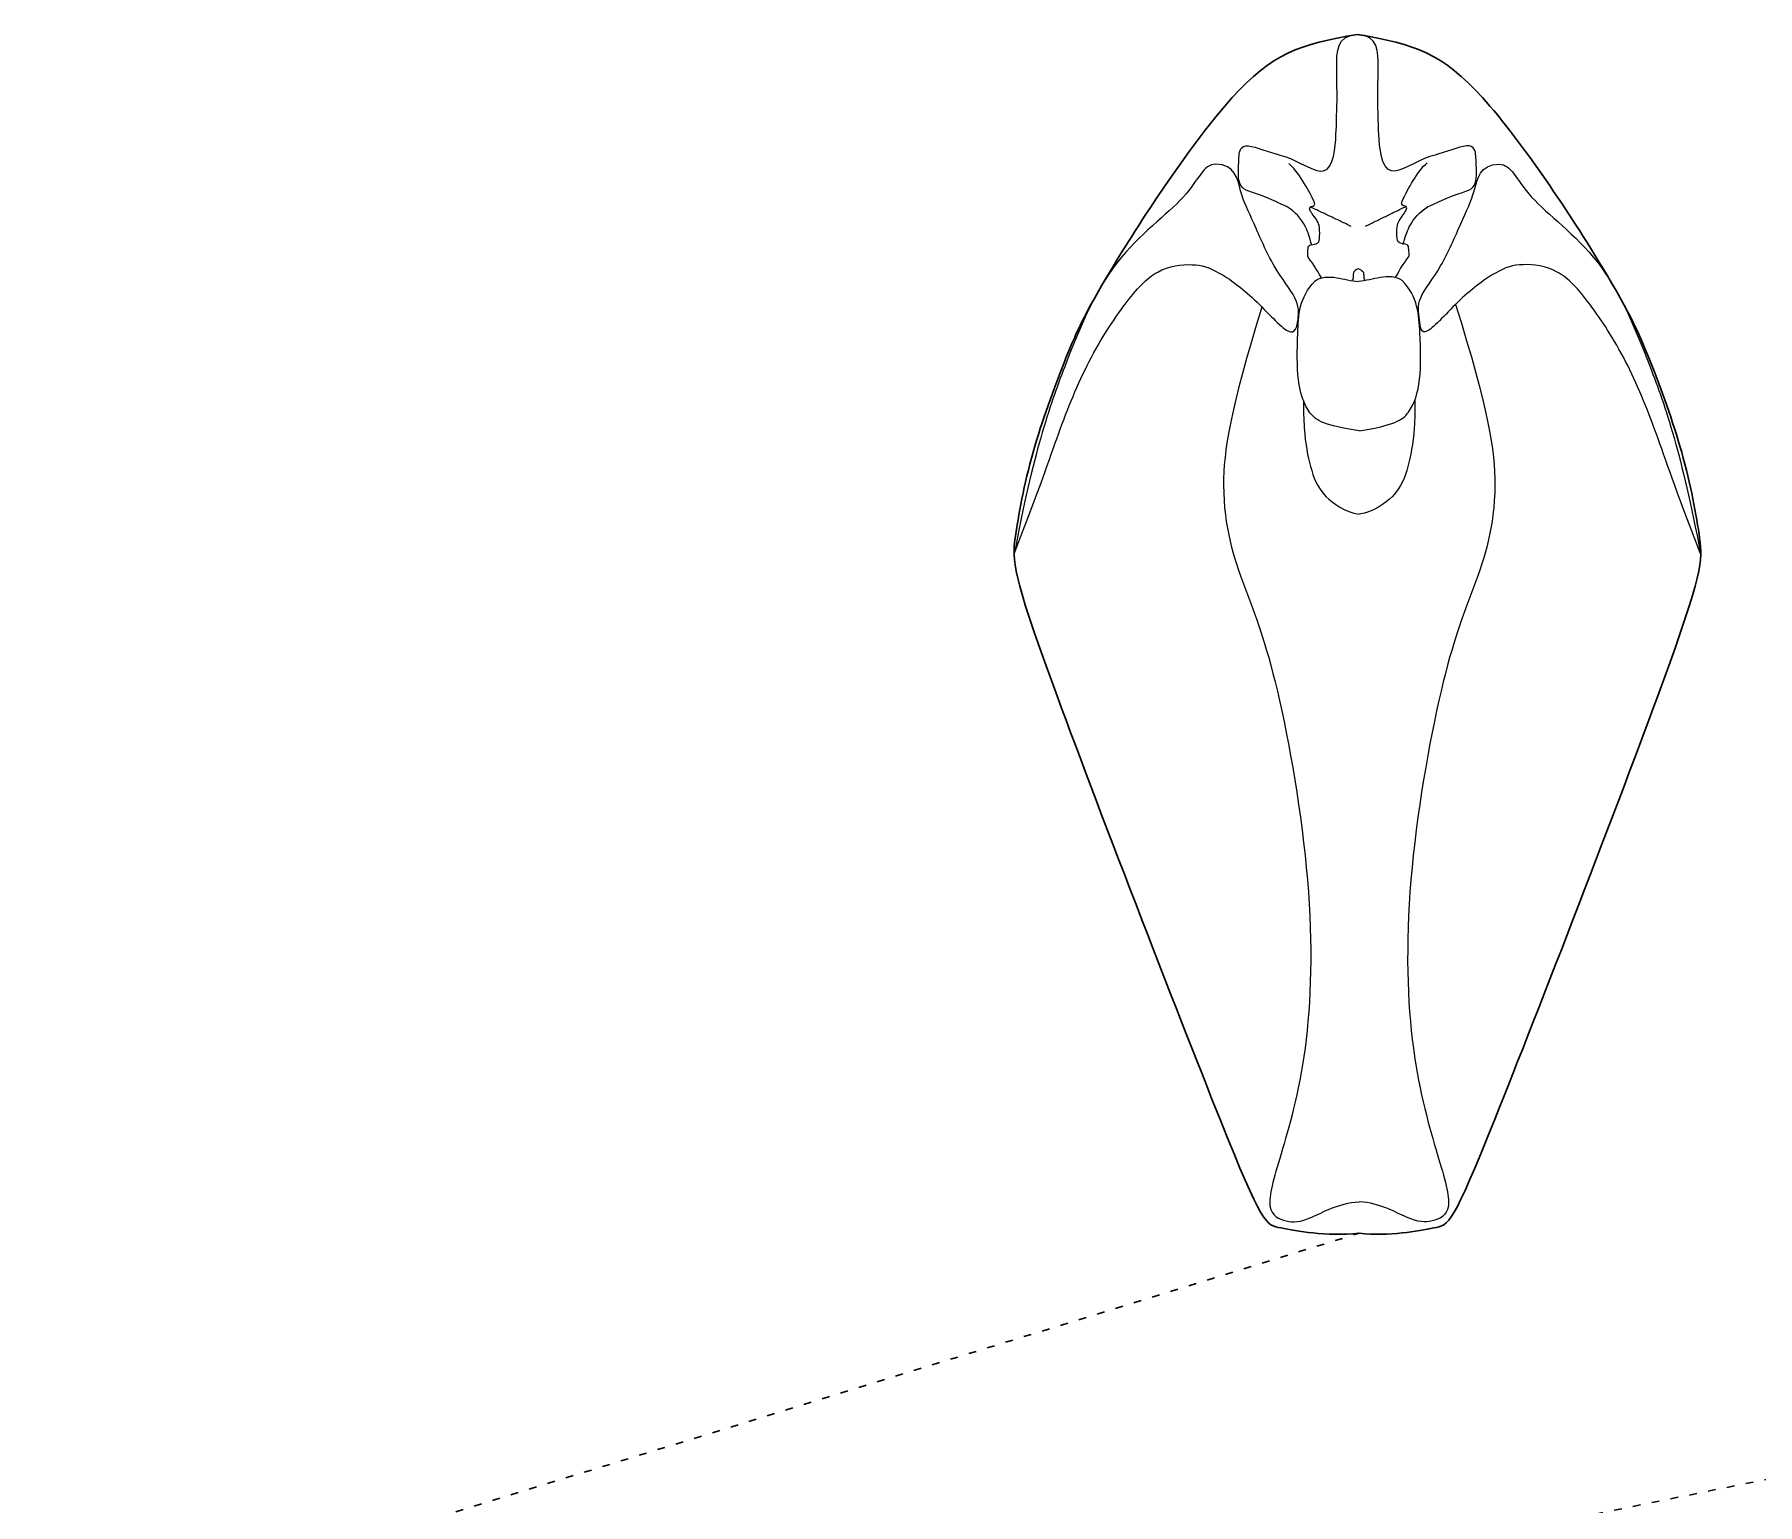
# Model space of a CAD drawing. Header units: millimetres. Extents: x 2173 to 13139, y -4919 to 6366.
# Drawn here: x 5993 to 8689, y 4065 to 6366 of the extents above; entities that cross this region are included whole.
import ezdxf

# ---------------------------------------------------------------- set-up
doc = ezdxf.new("R2010")
doc.units = ezdxf.units.MM
doc.linetypes.add('ACAD_ISO03W100', pattern=[30, 12, -18])

msp = doc.modelspace()

# ---------------------------------------------------------------- linework, layer by layer
at = {"color": 240, "linetype": 'ACAD_ISO03W100', "lineweight": 30, "true_color": 0xed1f24}
for p, q in [((5992.7, 3850.5), (8065.6, 4489.8)), ((7611.9, 3882.9), (10630.7, 4496.7))]:
    msp.add_line(p, q, dxfattribs=at)
at = {"color": 152, "lineweight": 30, "true_color": 0x2776bb}
for points in [[(8062.7, 6365.7), (7972.5, 6351), (7884.3, 6318.7), (7648, 5959.6), (7605.8, 5859.6), (7550.8, 5712.4), (7522.5, 5562), (7522.5, 5503.4), (7909.5, 4502.4), (7923.5, 4502.4), (8012, 4484.7), (8065.6, 4489.8)], [(8062.7, 6365.7), (8152.8, 6351), (8241.1, 6318.7), (8477.4, 5959.6), (8519.5, 5859.6), (8574.5, 5712.4), (8602.9, 5562), (8602.9, 5503.4), (8215.8, 4502.4), (8201.8, 4502.4), (8113.3, 4484.7), (8065.6, 4489.8)]]:
    msp.add_open_spline(points, degree=3, dxfattribs=at)
at = {"lineweight": 13}
for points, knots in [([(7991.1, 6036.9), (7988.1, 6047.7), (7981.2, 6071), (7964.8, 6088.3), (7953, 6096), (7939.4, 6101.9), (7903.7, 6119.4), (7875.1, 6119.4), (7876.9, 6162.2), (7877.1, 6168.6), (7878.5, 6201), (7917.2, 6183.6), (7935.3, 6178.8), (7949.3, 6174.6), (7972.2, 6167), (8024, 6127.8), (8030.3, 6222.8), (8029.9, 6240.7), (8031.2, 6256), (8030.3, 6301.4), (8029.9, 6364.8), (8062.7, 6365.7)], [0.535132, 0.535132, 0.535132, 0.535132, 0.966254, 1.665321, 1.665321, 1.665321, 1.780674, 2.780674, 3.780674, 4.780674, 5.780674, 6.780674, 6.781684, 6.781684, 6.781684, 7.633878, 8.633878, 9.633878, 10.633878, 11.633878, 12.432339, 12.432339, 12.432339, 12.432339]), ([(8134.3, 6036.9), (8137.2, 6047.7), (8144.2, 6071), (8160.6, 6088.3), (8172.4, 6096), (8186, 6101.9), (8221.7, 6119.4), (8250.3, 6119.4), (8248.5, 6162.2), (8248.3, 6168.6), (8246.8, 6201), (8208.2, 6183.6), (8190, 6178.8), (8176.1, 6174.6), (8153.1, 6167), (8101.4, 6127.8), (8095, 6222.8), (8095.5, 6240.7), (8094.2, 6256), (8095.1, 6301.4), (8095.5, 6364.8), (8062.7, 6365.7)], [0.535132, 0.535132, 0.535132, 0.535132, 0.966254, 1.665321, 1.665321, 1.665321, 1.780674, 2.780674, 3.780674, 4.780674, 5.780674, 6.780674, 6.781684, 6.781684, 6.781684, 7.633878, 8.633878, 9.633878, 10.633878, 11.633878, 12.432339, 12.432339, 12.432339, 12.432339]), ([(7841.2, 6162.7), (7871.2, 6162.6), (7878.1, 6116.5), (7899.1, 6075.4), (7931.1, 5998.5), (7971.6, 5950.8), (7971, 5920.7), (7962.9, 5883.7), (7901.5, 5955.1), (7842.6, 5997.7), (7807.5, 6008.4), (7748, 6001.2), (7701.5, 5950.5), (7640.8, 5858), (7593.9, 5741.9), (7566.8, 5658.5), (7525.8, 5553.1), (7555.4, 5710.7), (7605.2, 5853.4), (7677, 6021.7), (7809.1, 6114.9), (7821.2, 6162.6), (7841.2, 6162.7)], [0, 0, 0, 0, 1, 2, 3, 4, 5, 6, 7, 8, 9, 10, 11, 12, 13, 14, 14, 14, 15, 16, 17, 18, 18, 18, 18]), ([(8006.5, 5984.7), (7998, 5999.7), (7987.9, 6014.6), (7984.1, 6017.4), (7985.6, 6029.1), (7985.6, 6037.2), (8000, 6037.3), (8003.9, 6043.3), (8003.8, 6065.8), (8000.5, 6073), (7993.4, 6083.5), (7987.7, 6090.6), (7987.6, 6096.4), (7993.3, 6096.5), (7996.1, 6098.9), (7996, 6103.2), (7978.3, 6136), (7962.6, 6158), (7955.3, 6163.5)], [0.073462, 0.073462, 0.073462, 0.073462, 1, 2, 3, 4, 5, 6, 7, 8, 9, 10, 11, 12, 13, 14, 15, 16, 16, 16, 16]), ([(8122.3, 5985.3), (8130.7, 6000.4), (8140.7, 6015.4), (8144.4, 6018.3), (8142.7, 6029.9), (8142.7, 6038), (8128.3, 6037.9), (8124.3, 6043.9), (8124.2, 6066.4), (8127.4, 6073.7), (8134.4, 6084.2), (8140.1, 6091.3), (8140.1, 6097.2), (8134.4, 6097.2), (8131.6, 6099.6), (8131.6, 6103.9), (8149, 6136.8), (8164.5, 6159.1), (8171.7, 6164.6)], [0.07336, 0.07336, 0.07336, 0.07336, 1, 2, 3, 4, 5, 6, 7, 8, 9, 10, 11, 12, 13, 14, 15, 16, 16, 16, 16]), ([(8284.1, 6162.7), (8254.1, 6162.6), (8247.2, 6116.5), (8226.3, 6075.4), (8194.3, 5998.5), (8153.8, 5950.8), (8160.5, 5920.7), (8162.5, 5883.7), (8223.9, 5955.1), (8282.7, 5997.7), (8317.9, 6008.4), (8377.4, 6001.2), (8423.8, 5950.5), (8484.5, 5858), (8531.5, 5741.9), (8558.6, 5658.5), (8599.6, 5553.1), (8569.9, 5710.7), (8520.1, 5853.4), (8448.3, 6021.7), (8316.3, 6114.9), (8304.1, 6162.6), (8284.1, 6162.7)], [0, 0, 0, 0, 1, 2, 3, 4, 5, 6, 7, 8, 9, 10, 11, 12, 13, 14, 14, 14, 15, 16, 17, 18, 18, 18, 18]), ([(8065.6, 5745.2), (8011, 5753.8), (7984.7, 5768.7), (7967.3, 5821.8), (7968.9, 5895.6), (7971.6, 5954.9), (7996.3, 5979.7), (8004.7, 5986.5), (8028.2, 5987.5), (8052.9, 5979.7), (8064.4, 5979.3)], [0, 0, 0, 0, 1, 2, 3, 4, 4, 4, 5, 5.833008, 5.833008, 5.833008, 5.833008]), ([(8064.3, 5998.7), (8059.7, 5997.3), (8056.1, 5993.9), (8056.2, 5987), (8056.2, 5982.9), (8054.5, 5980.7), (8054.2, 5980.4)], [0.194709, 0.194709, 0.194709, 0.194709, 1, 2, 3, 3.195426, 3.195426, 3.195426, 3.195426]), ([(8064.3, 5998.7), (8069, 5997.3), (8072.6, 5994), (8072.6, 5987.1), (8072.7, 5983), (8074.4, 5980.8), (8074.7, 5980.5)], [0.194709, 0.194709, 0.194709, 0.194709, 1, 2, 3, 3.195426, 3.195426, 3.195426, 3.195426]), ([(8065.6, 5745.2), (8120.2, 5754.4), (8146.3, 5769.5), (8163.2, 5822.8), (8160.8, 5896.6), (8157.5, 5955.8), (8132.6, 5980.4), (8124.1, 5987.1), (8100.6, 5987.8), (8076, 5979.9), (8064.4, 5979.3)], [0, 0, 0, 0, 1, 2, 3, 4, 4, 4, 5, 5.833008, 5.833008, 5.833008, 5.833008]), ([(7913.3, 5939.1), (7863.3, 5778.6), (7840.4, 5633), (7885.7, 5498), (7935.7, 5375.5), (7996, 5029.6), (7987.3, 4761.7), (7939.1, 4600.3), (7916.1, 4522), (7951.9, 4506.6), (7982.6, 4506.6), (8031.8, 4536.7), (8065.5, 4539.1)], [0.196297, 0.196297, 0.196297, 0.196297, 1, 2, 3, 4, 5, 6, 7, 8, 9, 9.916707, 9.916707, 9.916707, 9.916707]), ([(8216.2, 5943.3), (8267.5, 5779.8), (8290.6, 5633.4), (8245.2, 5498), (8195.2, 5375.5), (8134.9, 5029.6), (8143.6, 4761.7), (8191.8, 4600.3), (8214.9, 4522), (8179, 4506.6), (8148.3, 4506.6), (8099.1, 4536.7), (8065.5, 4539.1)], [0.189254, 0.189254, 0.189254, 0.189254, 1, 2, 3, 4, 5, 6, 7, 8, 9, 9.916707, 9.916707, 9.916707, 9.916707]), ([(7978.2, 5792.7), (7978.1, 5777.9), (7979.5, 5732.6), (7988.7, 5688), (8003, 5646), (8042.3, 5619.2), (8065.5, 5614.8)], [1.511113, 1.511113, 1.511113, 1.511113, 2, 3, 4, 4.790307, 4.790307, 4.790307, 4.790307]), ([(8152.7, 5793.9), (8152.9, 5778.7), (8151.5, 5732.9), (8142.2, 5688), (8127.9, 5646), (8088.7, 5619.2), (8065.5, 5614.8)], [1.498169, 1.498169, 1.498169, 1.498169, 2, 3, 4, 4.790307, 4.790307, 4.790307, 4.790307])]:
    msp.add_open_spline(points, degree=3, knots=knots, dxfattribs=at)
for points in [[(8052.9, 6065.4), (7989, 6095.8)], [(8052.9, 6065.4), (7989, 6095.8)], [(8075.1, 6065.5), (8138.7, 6096.6)], [(8075.1, 6065.5), (8138.7, 6096.6)]]:
    msp.add_open_spline(points, degree=1, dxfattribs=at)

doc.saveas('drawing.dxf')
